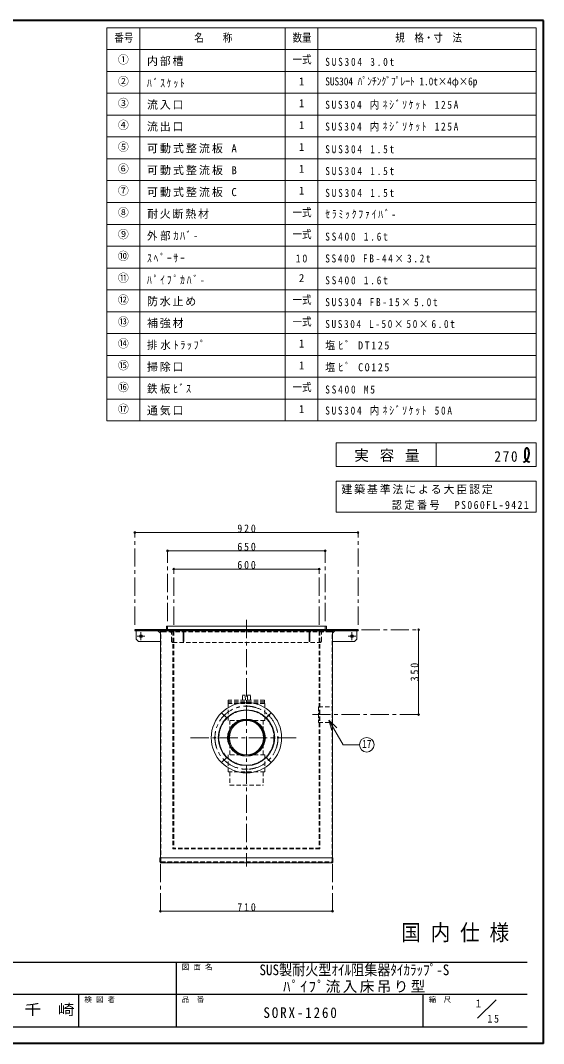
# Model space of a CAD drawing. Units: millimetres at full size, sheet at 1:15. Extents: x -3171 to 2904, y -2098 to 2117.
# Drawn here: x 747 to 2904, y -2098 to 2117 of the extents above; entities that cross this region are included whole.
import ezdxf
from ezdxf.enums import TextEntityAlignment as Align

# ---------------------------------------------------------------- set-up
doc = ezdxf.new("R2010")
doc.units = ezdxf.units.MM
doc.header["$LTSCALE"] = 15
doc.header["$PDMODE"] = 32
doc.header["$PDSIZE"] = 7.5
doc.linetypes.add('CHAIN1', pattern=[8, 5, -1, 1, -1])
doc.linetypes.add('DASHED1', pattern=[1.8, 1.2, -0.6])
doc.layers.add('0-6_補助線', color=4, linetype='Continuous', lineweight=9)
doc.styles.add('ＭＳ ゴシック', font='')
doc.styles.get('ＭＳ ゴシック').set_extended_font_data('MS Gothic')

msp = doc.modelspace()

# ---------------------------------------------------------------- linework, layer by layer
at = {"layer": '0-6_補助線', "color": 1, "lineweight": 40}
for p, q in [((2904.12, 2117.05), (-3170.88, 2117.05)), ((2904.12, -2097.95), (2904.12, 2117.05)), ((2904.12, -2097.95), (-3170.88, -2097.95))]:
    msp.add_line(p, q, dxfattribs=at)
at = {"layer": '0-6_補助線', "color": 3, "lineweight": 18}
for p, q in [((2874.12, 2087.05), (1104.12, 2087.05)), ((1239.12, 467.05), (1239.12, 2087.05)), ((1839.12, 467.05), (1839.12, 2087.05)), ((1974.12, 467.05), (1974.12, 2087.05)), ((2874.12, 467.05), (2874.12, 2087.05)), ((2874.12, 1997.05), (1104.12, 1997.05)), ((2874.12, 1907.05), (1104.12, 1907.05)), ((2874.12, 1817.05), (1104.12, 1817.05)), ((2874.12, 1727.05), (1104.12, 1727.05)), ((2874.12, 1637.05), (1104.12, 1637.05)), ((2874.12, 1547.05), (1104.12, 1547.05)), ((2874.12, 1457.05), (1104.12, 1457.05)), ((2874.12, 1367.05), (1104.12, 1367.05)), ((2874.12, 1277.05), (1104.12, 1277.05)), ((2874.12, 1187.05), (1104.12, 1187.05)), ((2874.12, 1097.05), (1104.12, 1097.05)), ((2874.12, 1007.05), (1104.12, 1007.05)), ((2874.12, 917.05), (1104.12, 917.05)), ((2874.12, 827.05), (1104.12, 827.05)), ((2874.12, 737.05), (1104.12, 737.05)), ((2874.12, 647.05), (1104.12, 647.05)), ((2874.12, 557.05), (1104.12, 557.05)), ((2049.12, 279.55), (2049.12, 377.05)), ((2049.12, 377.05), (2874.12, 377.05)), ((2461.62, 377.05), (2461.62, 279.55)), ((2049.12, 219.55), (2874.12, 219.55)), ((2049.12, 90.97), (2049.12, 219.55)), ((2874.12, 90.97), (2874.12, 219.55)), ((2049.12, 90.97), (2874.12, 90.97))]:
    msp.add_line(p, q, dxfattribs=at)
at = {"layer": '0-6_補助線'}
for p, q in [((1219.12, 7.05), (2139.12, 7.05)), ((2004.12, -67.95), (1354.12, -67.95)), ((1379.12, -142.95), (1979.12, -142.95)), ((1224.12, -397.55), (1224.12, -431.55)), ((1314.12, -397.55), (1324.12, -407.55)), ((2034.12, -407.55), (2044.12, -397.55)), ((2134.12, -397.55), (2134.12, -431.55)), ((2389.12, -392.95), (2389.12, -742.95)), ((1224.12, -431.55), (1234.12, -441.55)), ((1234.12, -441.55), (1324.12, -441.55)), ((2034.12, -1552.95), (1324.12, -1552.95))]:
    msp.add_line(p, q, dxfattribs=at)
at = {"layer": '0-6_補助線', "linetype": 'CHAIN1'}
for p, q in [((1219.12, -372.95), (1219.12, 7.05)), ((2139.12, -372.95), (2139.12, 7.05)), ((1354.12, -357.95), (1354.12, -67.95)), ((2004.12, -357.95), (2004.12, -67.95)), ((1379.12, -372.95), (1379.12, -142.95)), ((1979.12, -372.95), (1979.12, -142.95)), ((1679.12, -352.95), (1679.12, -1367.95)), ((1260.12, -419.55), (1228.12, -419.55)), ((1244.12, -435.55), (1244.12, -403.55)), ((2130.12, -419.55), (2098.12, -419.55)), ((2114.12, -435.55), (2114.12, -403.55)), ((2154.12, -392.95), (2389.12, -392.95)), ((1597.8, -756.64), (1576.59, -735.42)), ((1760.43, -756.64), (1781.65, -735.42)), ((1951.12, -742.95), (2389.12, -742.95)), ((1448.94, -837.95), (1892.81, -837.95)), ((1597.8, -919.27), (1576.59, -940.49)), ((1760.43, -919.27), (1781.65, -940.49)), ((1324.12, -1357.95), (1324.12, -1552.95)), ((2034.12, -1357.95), (2034.12, -1552.95))]:
    msp.add_line(p, q, dxfattribs=at)
at = {"layer": '0-6_補助線', "color": 7, "lineweight": 18}
for p, q in [((1349.12, -377.95), (1349.12, -392.95)), ((2009.12, -377.95), (1349.12, -377.95)), ((2009.12, -377.95), (2009.12, -392.95)), ((1324.12, -399.15), (1324.12, -1332.95)), ((1417.52, -397.55), (1417.52, -441.55)), ((1420.72, -397.55), (1420.72, -441.55)), ((1937.52, -397.55), (1937.52, -441.55)), ((1940.72, -397.55), (1940.72, -441.55)), ((2034.12, -399.15), (2034.12, -1332.95)), ((2134.12, -395.95), (2134.12, -397.55)), ((1417.52, -441.55), (1420.72, -441.55)), ((1940.72, -441.55), (1937.52, -441.55)), ((2019.38, -765.36), (2051.2, -797.18)), ((2019.38, -765.36), (2031.03, -808.83)), ((2035.72, -1332.95), (1322.52, -1332.95)), ((1322.52, -1349.75), (1322.52, -1332.95)), ((2035.72, -1349.75), (2035.72, -1332.95)), ((1325.72, -1352.95), (2032.52, -1352.95)), ((2632.28, -1993.72), (2708.05, -1917.95))]:
    msp.add_line(p, q, dxfattribs=at)
at = {"layer": '0-6_補助線', "linetype": 'DASHED1'}
for p, q in [((1354.12, -377.95), (1354.12, -392.95)), ((2004.12, -377.95), (2004.12, -392.95)), ((1325.72, -1348.15), (1325.72, -399.15)), ((1376.12, -398.95), (1376.12, -1295.95)), ((1379.12, -398.95), (1379.12, -1292.95)), ((1979.12, -398.95), (1979.12, -1292.95)), ((1982.12, -398.95), (1982.12, -1295.95)), ((2032.52, -1348.15), (2032.52, -399.15)), ((1976.12, -710.45), (1976.12, -775.45)), ((1976.12, -710.45), (2032.12, -710.45)), ((2032.12, -710.45), (2032.12, -775.45)), ((1976.12, -775.45), (2032.12, -775.45)), ((1982.12, -1292.95), (1376.12, -1292.95)), ((1982.12, -1295.95), (1376.12, -1295.95)), ((1324.12, -1349.75), (1324.12, -1332.95)), ((2034.12, -1349.75), (2034.12, -1332.95)), ((1325.72, -1351.35), (2032.52, -1351.35)), ((1327.32, -1349.75), (2030.92, -1349.75)), ((1344.12, -1349.75), (1344.12, -1351.35)), ((2014.12, -1349.75), (2014.12, -1351.35))]:
    msp.add_line(p, q, dxfattribs=at)
at = {"layer": '0-6_補助線', "color": 5, "lineweight": 25}
for p, q in [((1219.12, -392.95), (1219.12, -395.95)), ((2139.12, -392.95), (1219.12, -392.95)), ((1219.12, -395.95), (2139.12, -395.95)), ((2139.12, -392.95), (2139.12, -395.95))]:
    msp.add_line(p, q, dxfattribs=at)
at = {"layer": '0-6_補助線', "color": 7, "linetype": 'DASHED1', "lineweight": 18}
for p, q in [((1332.12, -401.95), (2026.12, -401.95)), ((1370.12, -439.95), (1370.12, -407.95)), ((1988.12, -439.95), (1988.12, -407.95)), ((1376.12, -445.95), (1982.12, -445.95)), ((1662.37, -683.95), (1662.87, -662.95)), ((1674.12, -662.95), (1662.87, -662.95)), ((1674.62, -683.95), (1674.12, -662.95)), ((1695.87, -683.95), (1695.37, -662.95)), ((1754.62, -697.45), (1603.62, -697.45)), ((1754.12, -683.95), (1604.12, -683.95)), ((1604.12, -683.95), (1604.12, -689.95)), ((1754.12, -689.95), (1604.12, -689.95)), ((1754.12, -690.95), (1604.12, -690.95)), ((1604.12, -690.95), (1604.12, -696.95)), ((1754.12, -696.95), (1604.12, -696.95)), ((1754.12, -683.95), (1754.12, -689.95)), ((1754.12, -690.95), (1754.12, -696.95)), ((1754.62, -767.45), (1754.62, -697.45)), ((1610.62, -809.96), (1610.62, -767.45)), ((1754.62, -767.45), (1701.61, -767.45)), ((1747.62, -809.96), (1747.62, -767.45)), ((1610.62, -908.45), (1610.62, -865.95)), ((1747.62, -908.45), (1747.62, -865.95)), ((1754.62, -908.45), (1701.61, -908.45)), ((1754.62, -908.45), (1754.62, -978.45)), ((1754.62, -978.45), (1603.62, -978.45)), ((1747.62, -978.45), (1747.62, -1032.95))]:
    msp.add_line(p, q, dxfattribs=at)
at = {"layer": '0-6_補助線', "color": 6, "lineweight": 25}
for p, q in [((-3103.38, -1762.6), (2836.62, -1762.6)), ((1390.19, -2030.45), (1390.19, -1762.6)), ((2836.62, -1896.53), (-216.95, -1896.53)), ((988.4, -2030.45), (988.4, -1896.53)), ((2408.05, -2030.45), (2408.05, -1896.53)), ((2836.62, -2030.45), (-3103.38, -2030.45))]:
    msp.add_line(p, q, dxfattribs=at)
at = {"layer": '0-6_補助線', "color": 3, "lineweight": 18}
for points in [[(2874.12, 467.05), (1104.12, 467.05), (1104.12, 2087.05)], [(2049.12, 279.55), (2874.12, 279.55), (2874.12, 377.05)]]:
    msp.add_lwpolyline(points, dxfattribs=at)
at = {"layer": '0-6_補助線', "color": 1, "lineweight": 40}
for points in [[(2821.61, 297.83), (2822.82, 298.27), (2824.9, 299.03), (2826.94, 299.85), (2828.9, 300.76), (2830.76, 301.79), (2832.49, 302.97), (2833.43, 303.74), (2834.2, 304.48), (2835.44, 305.86), (2836.57, 307.37), (2837.59, 308.97), (2838.53, 310.66), (2839.4, 312.39), (2839.88, 313.42), (2840.35, 314.47), (2841.11, 316.29), (2841.81, 318.13), (2842.43, 319.96), (2842.97, 321.8), (2843.42, 323.64), (2843.64, 324.7), (2843.84, 325.9), (2844.1, 327.96), (2844.25, 330.05), (2844.31, 332.2), (2844.3, 334.41), (2844.23, 336.73), (2844.18, 338.13), (2844.08, 340.06), (2843.8, 343.45), (2843.28, 346.77), (2842.42, 349.79), (2841.08, 352.32), (2839.16, 354.14), (2837.73, 354.79), (2837.2, 354.93), (2836.24, 355.08), (2835.24, 355.12), (2834.23, 355.04)], [(2834.23, 355.04), (2833.25, 354.83), (2832.32, 354.5), (2831.82, 354.25), (2831.08, 353.76), (2829.99, 352.69), (2829.14, 351.37), (2828.48, 349.88), (2828, 348.28), (2827.66, 346.62), (2827.52, 345.66), (2827.38, 344.38), (2827.27, 342.24), (2827.28, 340.14), (2827.35, 338.07), (2827.44, 336.02), (2827.51, 333.96), (2827.52, 332.76), (2827.48, 330.94), (2827.31, 327.77), (2827.12, 324.57), (2827.02, 321.38), (2827.14, 318.24), (2827.59, 315.16), (2828.06, 313.42), (2828.34, 312.58), (2828.93, 311.17), (2829.63, 309.81), (2830.43, 308.49), (2831.32, 307.22), (2832.29, 306.02), (2832.89, 305.36), (2833.35, 304.89), (2834.16, 304.11), (2835, 303.37), (2835.88, 302.67), (2836.78, 302.02), (2837.71, 301.4), (2838.27, 301.06), (2838.99, 300.64)], [(2838.99, 300.64), (2840.26, 299.96), (2841.55, 299.32), (2842.87, 298.73), (2844.2, 298.16), (2845.54, 297.61), (2846.33, 297.3)]]:
    msp.add_lwpolyline(points, dxfattribs=at)
at = {"layer": '0-6_補助線', "color": 7, "lineweight": 18}
for points in [[(1224.12, -395.95), (1224.12, -397.55), (2134.12, -397.55)], [(2019.38, -765.36), (2078.18, -867.2), (2145.04, -867.2)]]:
    msp.add_lwpolyline(points, dxfattribs=at)
at = {"layer": '0-6_補助線'}
msp.add_lwpolyline([(2134.12, -431.55), (2124.12, -441.55), (2034.12, -441.55)], dxfattribs=at)
at = {"layer": '0-6_補助線', "color": 7, "linetype": 'DASHED1', "lineweight": 18}
for points in [[(1683.62, -683.95), (1684.12, -662.95), (1695.37, -662.95)], [(1656.63, -767.45), (1603.62, -767.45), (1603.62, -697.45)], [(1656.63, -908.45), (1603.62, -908.45), (1603.62, -978.45)], [(1610.62, -978.45), (1610.62, -1032.95), (1747.62, -1032.95)]]:
    msp.add_lwpolyline(points, dxfattribs=at)
at = {"layer": '0-6_補助線'}
for centre, radius in [((1244.12, -419.55), 6), ((2114.12, -419.55), 6), ((1679.12, -837.95), 74), ((1679.12, -837.95), 70.5)]:
    msp.add_circle(centre, radius, dxfattribs=at)
at = {"layer": '0-6_補助線', "color": 7, "lineweight": 18}
for centre, radius in [((1679.12, -837.95), 145), ((1679.12, -707.95), 2.5), ((1587.19, -746.03), 2.5), ((1549.12, -837.95), 2.5), ((1809.12, -837.95), 2.5), ((2175.04, -867.2), 30), ((1587.19, -929.88), 2.5), ((1679.12, -967.95), 2.5), ((1771.04, -929.88), 2.5)]:
    msp.add_circle(centre, radius, dxfattribs=at)
at = {"layer": '0-6_補助線', "linetype": 'CHAIN1'}
msp.add_circle((1679.12, -837.95), 130, dxfattribs=at)
at = {"layer": '0-6_補助線', "color": 5, "lineweight": 25}
for centre, radius in [((1679.12, -837.95), 115), ((1771.04, -746.03), 2.5), ((1679.12, -837.95), 76.5)]:
    msp.add_circle(centre, radius, dxfattribs=at)
at = {"layer": '0-6_補助線', "color": 7, "linetype": 'DASHED1', "lineweight": 18}
msp.add_circle((1679.12, -837.95), 113.4, dxfattribs=at)
at = {"layer": '0-6_補助線', "linetype": 'DASHED1'}
for centre, radius, start, end in [((1322.52, -399.15), 3.2, 0, 90), ((1373.12, -398.95), 6, 0, 90), ((1373.12, -398.95), 3, 0, 90), ((1985.12, -398.95), 6, 90, 180), ((1985.12, -398.95), 3, 90, 180), ((2035.72, -399.15), 3.2, 90, 180), ((1327.32, -1348.15), 3.2, 180, 270), ((1327.32, -1348.15), 1.6, 180, 270), ((2030.92, -1348.15), 1.6, 270, 0), ((2030.92, -1348.15), 3.2, 270, 0), ((1325.72, -1349.75), 1.6, 180, 270), ((2032.52, -1349.75), 1.6, 270, 0)]:
    msp.add_arc(centre, radius, start, end, dxfattribs=at)
at = {"layer": '0-6_補助線', "color": 7, "lineweight": 18}
for centre, radius, start, end in [((1322.52, -399.15), 1.6, 0, 90), ((2035.72, -399.15), 1.6, 90, 180), ((1325.72, -1349.75), 3.2, 180, 270), ((2032.52, -1349.75), 3.2, 270, 0)]:
    msp.add_arc(centre, radius, start, end, dxfattribs=at)
at = {"layer": '0-6_補助線', "color": 7, "linetype": 'DASHED1', "lineweight": 18}
for centre, start, end in [((1332.12, -395.95), 180, 270), ((1364.12, -407.95), 0, 90), ((1994.12, -407.95), 90, 180), ((2026.12, -395.95), 270, 0), ((1376.12, -439.95), 180, 270), ((1982.12, -439.95), 270, 0)]:
    msp.add_arc(centre, 6, start, end, dxfattribs=at)
at = {"layer": '0-6_補助線'}
for p in [(1219.12, 7.05), (2139.12, 7.05), (1354.12, -67.95), (2004.12, -67.95), (1379.12, -142.95), (1979.12, -142.95), (2389.12, -392.95), (2389.12, -742.95), (1324.12, -1552.95), (2034.12, -1552.95)]:
    msp.add_point(p, dxfattribs=at)

# ---------------------------------------------------------------- texts
at = {"layer": '0-6_補助線', "color": 7, "style": 'ＭＳ ゴシック'}
for s, height, width, p in [('番号', 32.99, 0.85, (1134.12, 2019.55)), ('名\u3000\u3000称', 32.99, 0.85, (1464.12, 2019.55)), ('数量', 32.99, 0.85, (1869.12, 2019.55)), ('規\u3000格・寸\u3000法', 32.99, 0.85, (2292.87, 2019.55)), ('一式', 32.99, 0.85, (1869.12, 1929.55)), ('SUS304 ﾊﾟﾝﾁﾝｸﾞﾌﾟﾚｰﾄ 1.0t×4φ×6p', 32.99, 0.85, (2004.12, 1839.55)), ('一式', 32.99, 0.85, (1869.12, 1299.55)), ('一式', 32.99, 0.85, (1869.12, 1209.55)), ('一式', 32.99, 0.85, (1869.12, 939.55)), ('一式', 32.99, 0.85, (1869.12, 849.55)), ('一式', 32.99, 0.85, (1869.12, 579.55)), ('17', 32.99, 0.85, (2156.29, -889.7)), ('国 内 仕 様', 65.98, 0.9, (2317.1, -1693.12)), ('SUS製耐火型ｵｲﾙ阻集器ﾀｲｶﾗｯﾌﾟ-S', 43.99, 0.9, (1732.78, -1829.56)), ('千\u3000崎', 43.99, 1.15, (763.4, -1993.49))]:
    msp.add_text(s, height=height, dxfattribs=dict(at, width=width)).set_placement(p, align=Align.BOTTOM_LEFT)
for s, height, p in [('①', 32.99, (1149.12, 1929.55)), ('②', 32.99, (1149.12, 1839.55)), ('1', 32.99, (1895.37, 1839.55)), ('③', 32.99, (1149.12, 1749.55)), ('1', 32.99, (1895.37, 1749.55)), ('④', 32.99, (1149.12, 1659.55)), ('1', 32.99, (1895.37, 1659.55)), ('⑤', 32.99, (1149.12, 1569.55)), ('1', 32.99, (1895.37, 1569.55)), ('⑥', 32.99, (1149.12, 1479.55)), ('1', 32.99, (1895.37, 1479.55)), ('⑦', 32.99, (1149.12, 1389.55)), ('1', 32.99, (1895.37, 1389.55)), ('⑧', 32.99, (1149.12, 1299.55)), ('⑨', 32.99, (1149.12, 1209.55)), ('⑩', 32.99, (1149.12, 1119.55)), ('⑪', 32.99, (1149.12, 1029.55)), ('2', 32.99, (1895.37, 1029.55)), ('⑫', 32.99, (1149.12, 939.55)), ('⑬', 32.99, (1149.12, 849.55)), ('⑭', 32.99, (1149.12, 759.55)), ('1', 32.99, (1895.37, 759.55)), ('⑮', 32.99, (1149.12, 669.55)), ('1', 32.99, (1895.37, 669.55)), ('⑯', 32.99, (1149.12, 579.55)), ('⑰', 32.99, (1149.12, 489.55)), ('1', 32.99, (1895.37, 489.55)), ('図 面 名', 21.99, (1412.69, -1800.1)), ('検 図 者', 21.99, (1010.9, -1934.03)), ('品\u3000番', 21.99, (1412.69, -1934.03)), ('縮\u3000尺', 21.99, (2430.55, -1934.03)), ('1', 32.99, (2624.66, -1959.24))]:
    msp.add_text(s, height=height, dxfattribs=at).set_placement(p, align=Align.BOTTOM_LEFT)
at = {"layer": '0-6_補助線', "color": 7, "attachment_point": 7, "style": 'ＭＳ ゴシック'}
for s, insert, char_height in [('\\T1.17;内部槽', (1269.12, 1929.55), 32.99), ('\\T1.39;\\W0.85;SUS304\\~3.0t', (2004.12, 1929.55), 32.99), ('\\T1.39;\\W0.85;ﾊﾞｽｹｯﾄ', (1269.12, 1839.55), 32.99), ('\\T1.17;流入口', (1269.12, 1749.55), 32.99), ('\\T1.37;\\W0.85;SUS304\\~内ﾈｼﾞｿｹｯﾄ\\~125A', (2004.12, 1749.55), 32.99), ('\\T1.17;流出口', (1269.12, 1659.55), 32.99), ('\\T1.37;\\W0.85;SUS304\\~内ﾈｼﾞｿｹｯﾄ\\~125A', (2004.12, 1659.55), 32.99), ('\\T1.19;可動式整流板\\~A', (1269.12, 1569.55), 32.99), ('\\T1.39;\\W0.85;SUS304\\~1.5t', (2004.12, 1569.55), 32.99), ('\\T1.19;可動式整流板\\~B', (1269.12, 1479.55), 32.99), ('\\T1.39;\\W0.85;SUS304\\~1.5t', (2004.12, 1479.55), 32.99), ('\\T1.19;可動式整流板\\~C', (1269.12, 1389.55), 32.99), ('\\T1.39;\\W0.85;SUS304\\~1.5t', (2004.12, 1389.55), 32.99), ('\\T1.17;耐火断熱材', (1269.12, 1299.55), 32.99), ('\\T1.39;\\W0.85;ｾﾗﾐｯｸﾌｧｲﾊﾞ-', (2004.12, 1299.55), 32.99), ('\\T1.27;\\W0.95;外部ｶﾊﾞ-', (1269.12, 1209.55), 32.99), ('\\T1.39;\\W0.85;SS400\\~1.6t', (2004.12, 1209.55), 32.99), ('\\T1.39;\\W0.85;ｽﾍﾟｰｻｰ', (1269.12, 1119.55), 32.99), ('\\T1.36;\\W0.9;10', (1882.24, 1119.55), 32.99), ('\\T1.36;\\W0.85;SS400\\~FB-44×3.2t', (2004.12, 1119.55), 32.99), ('\\T1.39;\\W0.85;ﾊﾟｲﾌﾟｶﾊﾞ-', (1269.12, 1029.55), 32.99), ('\\T1.39;\\W0.85;SS400\\~1.6t', (2004.12, 1029.55), 32.99), ('\\T1.17;防水止め', (1269.12, 939.55), 32.99), ('\\T1.37;\\W0.85;SUS304\\~FB-15×5.0t', (2004.12, 939.55), 32.99), ('\\T1.17;補強材', (1269.12, 849.55), 32.99), ('\\T1.35;\\W0.85;SUS304\\~L-50×50×6.0t', (2004.12, 849.55), 32.99), ('\\T1.28;\\W0.95;排水ﾄﾗｯﾌﾟ', (1269.12, 759.55), 32.99), ('\\T1.34;\\W0.9;塩ﾋﾞ\\~DT125', (2004.12, 759.55), 32.99), ('\\T1.17;掃除口', (1269.12, 669.55), 32.99), ('\\T1.34;\\W0.9;塩ﾋﾞ\\~CO125', (2004.12, 669.55), 32.99), ('\\T1.25;\\W0.95;鉄板ﾋﾞｽ', (1269.12, 579.55), 32.99), ('\\T1.39;\\W0.85;SS400\\~M5', (2004.12, 579.55), 32.99), ('\\T1.17;通気口', (1269.12, 489.55), 32.99), ('\\T1.37;\\W0.85;SUS304\\~内ﾈｼﾞｿｹｯﾄ\\~50A', (2004.12, 489.55), 32.99), ('\\T1.16;実\\~容\\~量', (2124.12, 298.3), 43.99), ('\\T1.27;\\W0.9;270', (2701.62, 298.3), 43.99), ('\\T1.17;建築基準法による大臣認定', (2070.55, 164.9), 32.99), ('\\T1.28;\\W0.9;認定番号\u3000PS060FL-9421', (2278.94, 100.62), 32.99), ('\\T1.38;\\W0.9;920', (1641.62, 7.05), 32.99), ('\\T1.38;\\W0.9;650', (1641.62, -67.95), 32.99), ('\\T1.38;\\W0.9;600', (1641.62, -142.95), 32.99), ('\\T1.38;\\W0.9;710', (1641.62, -1552.95), 32.99), ('\\T1.17;ﾊﾟｲﾌﾟ流入床吊り型', (1830.28, -1889.56), 43.99), ('\\T1.28;\\W0.9;SORX-1260', (1749.12, -1993.49), 43.99), ('\\T1.36;\\W0.9;15', (2672.62, -2012.31), 32.99)]:
    msp.add_mtext(s, dxfattribs=dict(at, insert=insert, char_height=char_height))
at = {"layer": '0-6_補助線', "color": 7, "insert": (2389.12, -605.45), "char_height": 32.99, "attachment_point": 7, "rotation": 90, "style": 'ＭＳ ゴシック'}
msp.add_mtext('\\T1.38;\\W0.9;350', dxfattribs=at)

doc.saveas('drawing.dxf')
